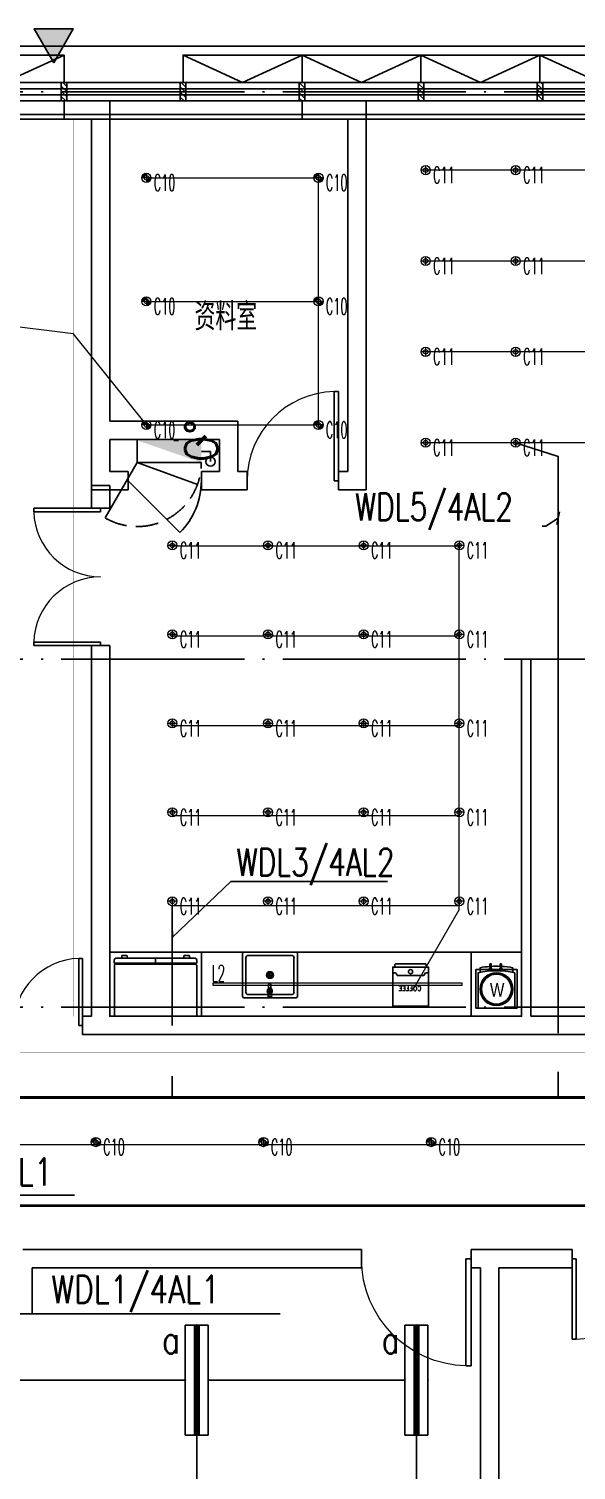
# Model space of a CAD drawing. Extents: x -621157 to 1764546, y -106808 to 741893.
# Drawn here: x 210865 to 216846, y 324941 to 340688 of the extents above; entities that cross this region are included whole.
import ezdxf
from ezdxf import colors
from ezdxf.entities.mleader import LeaderData, LeaderLine
from ezdxf.enums import TextEntityAlignment as Align
from ezdxf.math import Vec2, Vec3

# ---------------------------------------------------------------- set-up
doc = ezdxf.new("R2010")
doc.units = 0
doc.header["$LTSCALE"] = 1000
doc.header["$MEASUREMENT"] = 0
for name, pattern in [('XREF-A-101-平面图_t3$0$__DASH', [0.35, 0.25, -0.1]), ('XREF-A-101-平面图_t3$0$DASH', [0.35, 0.25, -0.1]), ('XREF-A-101-平面图_t3$0$DOTE', [2.42, 2, -0.2, 0.02, -0.2])]:
    doc.linetypes.add(name, pattern=pattern)
for name, color, linetype in [('0-底图', 7, 'Continuous'), ('EQUIP-照明', 3, 'Continuous'), ('SIG_TEXT', 2, 'Continuous'), ('WIRE-照明', 4, 'Continuous'), ('XREF-A-101-平面图_t3$0$A-CURTWALL', 8, 'Continuous'), ('XREF-A-101-平面图_t3$0$A-DOTE', 8, 'Continuous'), ('XREF-A-101-平面图_t3$0$A-RAIL', 8, 'Continuous'), ('XREF-A-101-平面图_t3$0$A-ROOM-CH', 8, 'Continuous'), ('XREF-A-101-平面图_t3$0$A-SEE', 8, 'Continuous'), ('XREF-A-101-平面图_t3$0$A-WALL', 8, 'Continuous'), ('XREF-A-101-平面图_t3$0$A-WINDOW', 8, 'Continuous'), ('XREF-A-101-平面图_t3$0$A-开启符号', 8, 'Continuous'), ('XREF-A-101-平面图_t3$0$F-B-INF', 8, 'Continuous'), ('XREF-A-101-平面图_t3$0$F-L-INF', 8, 'Continuous'), ('XREF-A-101-平面图_t3$0$I-WALL-GYPSUM', 8, 'Continuous'), ('XREF-A-101-平面图_t3$0$P-EQUIPMENT', 8, 'Continuous'), ('XREF-A-101-平面图_t3$0$PUB_HATCH', 8, 'Continuous'), ('XREF-A-101-平面图_t3$0$PUB_TEXT', 8, 'Continuous'), ('XREF-A-101-平面图_t3$0$水-尺寸', 8, 'Continuous'), ('照明回路线', 1, 'Continuous')]:
    doc.layers.add(name, color=color, linetype=linetype)
doc.layers.add('00-照明回路线', color=6, linetype='Continuous', lineweight=0)
doc.layers.add('LIGHT-INF', color=6, linetype='Continuous', lineweight=0)
doc.styles.add('_TEL_DIM', font='SIMPLEX', dxfattribs={"width": 0.8, "height": 3.5, "bigfont": 'HZTXT'})
doc.styles.add('DIM_FONT', font='ROMANS', dxfattribs={"width": 0.8, "bigfont": 'HZDXC'})
doc.styles.add('E-FST', font='txt.shx', dxfattribs={"width": 0.75, "height": 250, "bigfont": '@@gbcbig.shx'})
doc.styles.add('INF DIM', font='SIMPLEX.SHX', dxfattribs={"width": 0.7, "bigfont": 'hztxt.shx'})
doc.styles.get("Standard").update_dxf_attribs({"font": 'romans.shx', "bigfont": 'HZDXC.SHX'})
doc.styles.add('XREF-A-101-平面图_t3$0$-HZDXCROMANS', font='ROMANS.shx', dxfattribs={"bigfont": 'HZDXC.shx'})
doc.styles.add('XREF-A-101-平面图_t3$0$69F Layout plan$0$Standard', font='arial.ttf', dxfattribs={"width": 0.8})
doc.styles.add('XREF-A-101-平面图_t3$0$ROMANS', font='romans.shx')
doc.linetypes.add('LED', pattern='A,6,-3.5,["LED",Standard,S=2.54,R=0,X=-2.54,Y=-1.27],-4.8', length=14.3)
doc.dimstyles.get("Standard").update_dxf_attribs({"dimscale": 100, "dimtxt": 3.5, "dimasz": 1, "dimexe": 2.5, "dimexo": 3, "dimgap": 1.5, "dimtad": 1, "dimdec": 0, "dimzin": 0, "dimdsep": 46, "dimtxsty": 'Standard', "dimblk": 'ARCHTICK', "dimcen": 0.09, "dimadec": 0, "dimazin": 0, "dimtfac": 1, "dimtdec": 0, "dimtix": 1, "dimtmove": 2, "dimatfit": 3, "dimfxl": 0, "dimtolj": 1, "dimtzin": 0, "dimarcsym": 0})

# ---------------------------------------------------------------- blocks, each defined once
blk = doc.blocks.new('XREF-A-101-平面图_t3$0$G$C869EB286')
at = {"layer": 'XREF-A-101-平面图_t3$0$A-WINDOW'}
h = blk.add_hatch(dxfattribs=at)
h.set_pattern_fill('ANSI31', color=256, scale=25)
h.set_pattern_definition([(45, (-143.957, -89940), (-28.0633, 28.0633), [])])
h.paths.add_polyline_path([(0, 60), (200, 60), (200, 0), (0, 0)])
blk.add_lwpolyline([(0, 60), (200, 60), (200, 0), (0, 0)], close=True, dxfattribs=at)
blk = doc.blocks.new('XREF-A-101-平面图_t3$0$ROOM')
at = {"layer": 'XREF-A-101-平面图_t3$0$A-ROOM-CH', "style": 'XREF-A-101-平面图_t3$0$-HZDXCROMANS', "width": 0.6}
for tag, p in [('中文房间名称', (0, -1000)), ('英文房间名称', (0, -1500))]:
    blk.add_attdef(tag, text='', height=300, dxfattribs=at).set_placement(p, align=Align.CENTER)
blk = doc.blocks.new('XREF-A-101-平面图_t3$0$轴网(3)')
at = {"layer": 'XREF-A-101-平面图_t3$0$A-DOTE', "linetype": 'XREF-A-101-平面图_t3$0$DOTE'}
for p, q in [((-3300, 40000), (69800, 40000)), ((-3300, 33800), (69800, 33800)), ((-3300, 30000), (69800, 30000))]:
    blk.add_line(p, q, dxfattribs=at)
blk = doc.blocks.new('XREF-A-101-平面图_t3$0$coffeemachine_PL-01')
blk.add_lwpolyline([(-195, 426), (195, 426), (195, 0), (-195, 0)], close=True)
at = {"color": 8}
blk.add_lwpolyline([(195, 64), (165, 64), (144, 93), (0, 93), (-144, 93), (-165, 64), (-195, 64)], dxfattribs=at)
blk.add_lwpolyline([(-172, 0), (-172, -26, 0.414214), (-162, -36), (162, -36, 0.414214), (172, -26), (172, 0)], format="xyb", dxfattribs=at)
blk.add_circle((0, 50), 22.5)
at = {"insert": (7, 233), "char_height": 50, "width": 870.54, "attachment_point": 5, "style": 'XREF-A-101-平面图_t3$0$ROMANS'}
blk.add_mtext('COFFEE', dxfattribs=at)
blk = doc.blocks.new('XREF-A-101-平面图_t3$0$Reflesh-900')
for p, q in [((450, 53), (-450, 53)), ((-450, 53), (-370, 53)), ((0, 0), (0, 53))]:
    blk.add_line(p, q)
for points in [[(-430, 64, -0.414214), (-450, 84), (-450, 634), (450, 634), (450, 84, -0.414214), (430, 64)], [(435, -1, 0.368203), (451, 19), (451, 53), (-449, 53), (-449, 19, 0.368203), (-432, -1, -0.001541)]]:
    blk.add_lwpolyline(points, format="xyb", close=True)
for points in [[(-370, -3), (-370, -24, 0.414214), (-365, -29), (-315, -29, 0.414214), (-310, -24), (-310, 0)], [(370, -3), (370, -24, -0.414214), (365, -29), (315, -29, -0.414214), (310, -24), (310, 0)]]:
    blk.add_lwpolyline(points, format="xyb")
blk = doc.blocks.new('XREF-A-101-平面图_t3$0$A$C2C206FAC')
for p, q in [((0, 485), (400, 485)), ((0, 485), (0, 98)), ((400, 485), (400, 98)), ((20, 94), (20, 44)), ((148, 50), (145, 0)), ((145, 0), (160, 0)), ((148, 50), (150, 50)), ((155, 50), (157, 50)), ((157, 50), (160, 0)), ((260, 50), (257, 0)), ((257, 0), (272, 0)), ((260, 50), (262, 50)), ((267, 50), (269, 50)), ((269, 50), (272, 0)), ((380, 94), (380, 44))]:
    blk.add_line(p, q)
for centre, radius in [((200, 278), 179), ((200, 278), 164), ((153, 50), 2.6), ((265, 50), 2.6)]:
    blk.add_circle(centre, radius)
for centre, radius, start, end in [((200, 1084), 1006, 258.547, 281.4897), ((200, 1084), 1056, 260.1999, 267.1079), ((152, 54), 10.9, 296.6275, 243.5797), ((200, 1084), 1056, 267.7307, 273.2177), ((265, 54), 10.9, 296.6275, 243.5797), ((200, 1084), 1056, 273.8352, 279.8368)]:
    blk.add_arc(centre, radius, start, end)
at = {"insert": (1123, 210), "char_height": 150, "width": 1952.54, "attachment_point": 1, "rotation": 180, "style": 'XREF-A-101-平面图_t3$0$69F Layout plan$0$Standard'}
blk.add_mtext('\\pxi5.6747;W', dxfattribs=at)
blk = doc.blocks.new('XREF-A-101-平面图_t3$0$yuouioui')
at = {"linetype": 'XREF-A-101-平面图_t3$0$__DASH', "ltscale": 1000}
blk.add_lwpolyline([(300666, 20452), (301087, 20452), (301087, 20000), (300666, 20000)], close=True, dxfattribs=at)
at = {"linetype": 'XREF-A-101-平面图_t3$0$__DASH', "ltscale": 1000, "rotation": 89.98165643611132}
blk.add_blockref('XREF-A-101-平面图_t3$0$A$C2C206FAC', (301151, 20026), dxfattribs=at)
blk = doc.blocks.new('XREF-A-101-平面图_t3$0$WashBasin')
at = {"color": 8}
for p, q in [((272, 500), (272, 495)), ((272, 495), (285, 486)), ((272, 495), (302, 495)), ((285, 486), (285, 464)), ((285, 486), (302, 486)), ((332, 495), (302, 495)), ((320, 486), (302, 486)), ((332, 495), (320, 486)), ((320, 486), (320, 464)), ((332, 500), (332, 495)), ((285, 454), (285, 440)), ((320, 454), (320, 440)), ((275, 250), (325, 250)), ((300, 225), (300, 275))]:
    blk.add_line(p, q, dxfattribs=at)
for points in [[(0, 25), (0, 475)], [(25, 500), (575, 500)], [(600, 475), (600, 25)], [(575, 0), (25, 0)]]:
    blk.add_lwpolyline(points)
for points in [[(38, 63), (38, 438)], [(63, 463), (538, 463)], [(563, 438), (563, 63)], [(538, 38), (63, 38)]]:
    blk.add_lwpolyline(points, dxfattribs=at)
for points in [[(302, 464), (285, 464, 1), (285, 454), (302, 454)], [(316, 397), (316, 355, -1), (289, 355), (289, 397)], [(302, 464), (320, 464, -1), (320, 454), (302, 454)]]:
    blk.add_lwpolyline(points, format="xyb", dxfattribs=at)
for centre, radius in [((302, 423), 4.51), ((300, 250), 37.5), ((300, 250), 25)]:
    blk.add_circle(centre, radius, dxfattribs=at)
for centre, start, end in [((22, 478), 81.8699, 188.1301), ((578, 478), 351.8699, 98.1301), ((22, 22), 171.8699, 278.1301), ((578, 22), 261.8699, 8.1301)]:
    blk.add_arc(centre, 22.1, start, end)
for centre, radius, start, end in [((59, 441), 22.1, 81.8699, 188.1301), ((280, 434), 6.65, 75.1582, 220.8774), ((334, 480), 77.3, 220.8774, 232.5424), ((302, 420), 26.9, 162.3089, 257.9711), ((308, 539), 102, 255.1582, 266.5866), ((302, 420), 26.9, 47.1315, 132.7667), ((277, 406), 15.5, 3.2094, 52.5424), ((335, 410), 42.5, 183.2094, 198.0112), ((302, 399), 7.35, 198.0112, 271.9664), ((296, 539), 102, 273.4134, 284.8418), ((302, 399), 7.35, 268.0336, 341.9888), ((302, 420), 26.9, 282.4857, 17.3853), ((269, 410), 42.5, 341.9888, 356.7906), ((327, 406), 15.5, 127.4576, 176.7906), ((270, 480), 77.3, 307.4576, 319.1226), ((324, 434), 6.65, 319.1226, 104.8418), ((541, 441), 22.1, 351.8699, 98.1301), ((59, 59), 22.1, 171.8699, 278.1301), ((541, 59), 22.1, 261.8699, 8.1301)]:
    blk.add_arc(centre, radius, start, end, dxfattribs=at)
blk = doc.blocks.new('XREF-A-101-平面图_t3$0$G$CFDD5568B')
at = {"layer": 'XREF-A-101-平面图_t3$0$F-B-INF'}
for points in [[(11650, -9300), (11650, -10000), (16150, -10000), (16150, -9300)], [(15600, -10000), (16150, -10000), (16150, -9300), (15600, -9300)]]:
    blk.add_lwpolyline(points, close=True, dxfattribs=at)
blk.add_lwpolyline([(12650, -9300), (12650, -10000)], dxfattribs=at)
at = {"layer": 'XREF-A-101-平面图_t3$0$F-L-INF', "ltscale": 0.15}
for name, p, rotation in [('XREF-A-101-平面图_t3$0$Reflesh-900', (12150, -9366), 180), ('XREF-A-101-平面图_t3$0$WashBasin', (13700, -9300), 180), ('XREF-A-101-平面图_t3$0$coffeemachine_PL-01', (14936, -9463), 180), ('XREF-A-101-平面图_t3$0$yuouioui', (36101, -310577), 90)]:
    blk.add_blockref(name, p, dxfattribs=dict(at, rotation=rotation))
blk = doc.blocks.new('XREF-A-101-平面图_t3$0$bz1')
at = {"layer": 'XREF-A-101-平面图_t3$0$PUB_HATCH'}
h = blk.add_hatch(color=1, dxfattribs=at)
h.dxf.hatch_style = 1
h.paths.add_polyline_path([(4866032, -641203), (4865818, -641573), (4866245, -641573)])
at = {"layer": 'XREF-A-101-平面图_t3$0$PUB_TEXT', "color": 1}
blk.add_lwpolyline([(4866032, -641203), (4865818, -641573), (4866245, -641573)], close=True, dxfattribs=at)
blk = doc.blocks.new('XREF-A-101-平面图_t3$0$G$C34B60025')
at = {"xscale": -1, "rotation": 180}
blk.add_blockref('XREF-A-101-平面图_t3$0$bz1', (-4854995, -440786), dxfattribs=at)
blk = doc.blocks.new('_ArchTick')
at = {"color": 0, "linetype": 'ByBlock', "const_width": 0.4}
blk.add_lwpolyline([(-0.5, -0.5), (0.5, 0.5)], dxfattribs=at)
blk = doc.blocks.new('*D25423')
at = {"layer": 'Defpoints', "color": 0}
blk.add_point((0, 0), dxfattribs=at)
blk.add_point((0, 0), dxfattribs=at)
blk.add_point((0, 0), dxfattribs=at)
blk.add_point((0, 0), dxfattribs=at)
at = {"layer": 'XREF-A-101-平面图_t3$0$水-尺寸', "color": 0, "linetype": 'ByBlock', "lineweight": -2}
blk.add_line((0, 300), (0, 250), dxfattribs=at)
blk.add_line((0, 300), (0, 250), dxfattribs=at)
blk.add_arc((0, 0), 0, 180, 180, dxfattribs=at)
at = {"layer": 'XREF-A-101-平面图_t3$0$水-尺寸', "color": 0, "linetype": 'ByBlock', "lineweight": -2, "xscale": 100, "yscale": 100, "zscale": 100}
for rotation in [90, 90.00000000000001]:
    blk.add_blockref('_ArchTick', (0, 0), dxfattribs=dict(at, rotation=rotation))
at = {"layer": 'XREF-A-101-平面图_t3$0$水-尺寸', "color": 0, "insert": (0, 0), "char_height": 350, "attachment_point": 5}
blk.add_mtext('\\A1;0%%d', dxfattribs=at)
blk = doc.blocks.new('XREF-A-101-平面图_t3$0$DOOR2DLIB$SYSLIB$00000108')
at = {"color": 0}
for p, q in [((-0.5, 0), (-0.5, 0.4875)), ((-0.475, 0.4875), (-0.5, 0.4875)), ((-0.475, 0), (-0.475, 0.4875)), ((0.475, 0), (0.475, 0.4875)), ((0.475, 0.4875), (0.5, 0.4875)), ((0.5, 0), (0.5, 0.4875)), ((-0.5, 0), (-0.475, 0)), ((0.5, 0), (0.475, 0))]:
    blk.add_line(p, q, dxfattribs=at)
at = {"color": 0, "lineweight": 13}
for centre, start, end in [((-0.4875, 0), 0, 88.53072), ((0.4875, 0), 91.46928, 180)]:
    blk.add_arc(centre, 0.4875, start, end, dxfattribs=at)
blk = doc.blocks.new('XREF-A-101-平面图_t3$0$DOOR2DLIB$SYSLIB$00000107')
at = {"color": 0}
for p, q in [((0.45, 0.975), (0.5, 0.975)), ((0.45, 0), (0.45, 0.975)), ((0.5, 0), (0.5, 0.975)), ((0.5, 0), (0.45, 0))]:
    blk.add_line(p, q, dxfattribs=at)
at = {"color": 0, "lineweight": 13}
blk.add_arc((0.475, 0), 0.975, 91.4693, 180, dxfattribs=at)
blk = doc.blocks.new('XREF-A-101-平面图_t3$0$DOOR2DLIB$SYSLIB$00000101')
at = {"color": 0}
blk.add_line((0.5, 0), (-0.207, 0.707), dxfattribs=at)
blk.add_arc((0.5, 0), 1, 135, 180, dxfattribs=at)
blk = doc.blocks.new('$equip_U$00000103(3T96GD2-PC)')
for p, q in [((-1.2, 0.25), (1.2, 0.25)), ((-1.2, 0.25), (-1.2, -0.25)), ((1.2, 0.25), (1.2, -0.25)), ((-1.2, -0.25), (1.2, -0.25))]:
    blk.add_line(p, q)
at = {"const_width": 0.14}
blk.add_lwpolyline([(-1.2, 0), (1.2, 0)], dxfattribs=at)
for p in [(-1.2, 0), (0, 0.25), (1.2, 0), (0, -0.25)]:
    blk.add_point(p)
at = {"color": 7, "style": '_TEL_DIM', "flags": 1}
for tag in ['A', 'REMARK']:
    blk.add_attdef(tag, text='', height=0.00002, dxfattribs=at).set_placement((0, 0), align=Align.MIDDLE_CENTER)
blk = doc.blocks.new('$equip_U$00000113(3T96GD2-PC)')
blk.add_blockref('$equip_U$00000103(3T96GD2-PC)', (0, 0))
at = {"color": 7, "style": '_TEL_DIM', "flags": 1}
for tag in ['A', 'REMARK']:
    blk.add_attdef(tag, text='', height=0.00002, dxfattribs=at).set_placement((0, 0), align=Align.MIDDLE_CENTER)
blk = doc.blocks.new('$equip_U$00000128(7WHLKQ2-PC)')
blk.add_blockref('$equip_U$00000113(3T96GD2-PC)', (0, 0))
at = {"color": 7, "style": '_TEL_DIM', "flags": 1}
blk.add_attdef('A', text='', height=0.00002, dxfattribs=at).set_placement((0, 0), align=Align.MIDDLE_CENTER)
blk = doc.blocks.new('*U24690')
h = blk.add_hatch(color=8)
h.dxf.hatch_style = 1
h.paths.add_polyline_path([(-50, 0), (-24, 0, -0.414214), (0, 24), (0, 50, 0.414214)])
h.paths.add_polyline_path([(0, -24), (0, -50, 0.414214), (50, 0), (24, 0, -0.414214)])
at = {"color": 8}
for points in [[(50, 0), (-50, 0)], [(0, 50), (0, -50)]]:
    blk.add_lwpolyline(points, dxfattribs=at)
blk.add_circle((0, 0), 50)
blk.add_circle((0, 0), 24.5, dxfattribs=at)
at = {"style": 'INF DIM', "width": 0.5}
blk.add_text('C10', height=180, dxfattribs=at).set_placement((81, -144))
blk = doc.blocks.new('A$C8937094a')
at = {"color": 8}
for points in [[(50, 0), (-50, 0)], [(0, 50), (0, -50)]]:
    blk.add_lwpolyline(points, dxfattribs=at)
blk.add_circle((0, 0), 50)
blk.add_circle((0, 0), 24.5, dxfattribs=at)
at = {"style": 'INF DIM', "width": 0.5}
blk.add_text('C11', height=180, dxfattribs=at).set_placement((81, -144))
blk = doc.blocks.new('G$CAFCF25F8')
at = {"layer": 'LIGHT-INF', "color": 6, "linetype": 'LED', "ltscale": 0.05, "const_width": 5}
for points in [[(11350, -10100), (11350, -300)], [(5400, -10200), (9000, -10200), (9000, -10500), (57500, -10500), (57500, -10200), (62400, -10200), (62400, -4500)]]:
    blk.add_lwpolyline(points, dxfattribs=at)
at = {"layer": 'LIGHT-INF', "color": 6}
blk.add_lwpolyline([(12875, -9740), (12875, -9760), (15600, -9760), (15600, -9740)], close=True, dxfattribs=at)
for name, p in [('*U24690', (12150, -940)), ('*U24690', (14030, -940)), ('A$C8937094a', (15201, -856)), ('A$C8937094a', (16184, -856)), ('A$C8937094a', (15201, -1849)), ('A$C8937094a', (16184, -1849)), ('*U24690', (12150, -2290)), ('*U24690', (14030, -2290)), ('A$C8937094a', (15201, -2841)), ('A$C8937094a', (16184, -2841)), ('*U24690', (12150, -3640)), ('*U24690', (14030, -3640)), ('A$C8937094a', (15201, -3834)), ('A$C8937094a', (16184, -3834)), ('A$C8937094a', (12433, -4956)), ('A$C8937094a', (13478, -4956)), ('A$C8937094a', (14523, -4956)), ('A$C8937094a', (15568, -4956)), ('A$C8937094a', (12433, -5928)), ('A$C8937094a', (13478, -5928)), ('A$C8937094a', (14523, -5928)), ('A$C8937094a', (15568, -5928)), ('A$C8937094a', (12433, -6900)), ('A$C8937094a', (13478, -6900)), ('A$C8937094a', (14523, -6900)), ('A$C8937094a', (15568, -6900)), ('A$C8937094a', (12433, -7872)), ('A$C8937094a', (13478, -7872)), ('A$C8937094a', (14523, -7872)), ('A$C8937094a', (15568, -7872)), ('A$C8937094a', (12433, -8844)), ('A$C8937094a', (13478, -8844)), ('A$C8937094a', (14523, -8844)), ('A$C8937094a', (15568, -8844)), ('*U24690', (11597, -11475)), ('*U24690', (13429, -11475)), ('*U24690', (15261, -11475))]:
    blk.add_blockref(name, p, dxfattribs=at)
at = {"layer": 'LIGHT-INF', "color": 6, "style": 'INF DIM', "width": 0.5}
blk.add_text('L2', height=180, dxfattribs=at).set_placement((12864, -9721))
blk = doc.blocks.new('_Oblique')
at = {"color": 0, "linetype": 'ByBlock', "lineweight": -2}
blk.add_line((-0.5, -0.5), (0.5, 0.5), dxfattribs=at)
blk = doc.blocks.new('XREF-A-101-平面图_t3$0$单出口消火栓新')
for p, q in [((-240, 700), (-846.2, 1050)), ((-479.4, 42.2), (-240, 700)), ((-240, 0), (-240, 700)), ((-240, 700), (0, 700))]:
    blk.add_line(p, q)
at = {"color": 0, "linetype": 'XREF-A-101-平面图_t3$0$DASH'}
blk.add_arc((-240, 700), 700, 150, 270, dxfattribs=at)
blk.add_solid([(-240, 0), (0, 0), (0, 700)])
at = {"layer": 'XREF-A-101-平面图_t3$0$水-尺寸', "linetype": 'ByBlock'}
dim = blk.add_angular_dim_3p(base=(0, 0), center=(0, 0), p1=(0, 0), p2=(0, 0), dimstyle='Standard', dxfattribs=at)
dim.commit()
dim.dimension.update_dxf_attribs({"geometry": '*D25423', "text_midpoint": (0, 0)})
blk = doc.blocks.new('XREF-A-101-平面图_t3$0$G$C646F86AA')
at = {"layer": 'XREF-A-101-平面图_t3$0$P-EQUIPMENT', "color": 10}
for p in [(12750, 336070), (12850, 335960)]:
    blk.add_line(p, (12850, 336070), dxfattribs=at)
at = {"layer": 'XREF-A-101-平面图_t3$0$P-EQUIPMENT'}
blk.add_circle((12850, 335960), 50, dxfattribs=at)
at = {"layer": 'XREF-A-101-平面图_t3$0$P-EQUIPMENT', "rotation": 90.00000000000001}
blk.add_blockref('XREF-A-101-平面图_t3$0$单出口消火栓新', (12750, 336190), dxfattribs=at)
blk = doc.blocks.new('XREF-A-101-平面图_t3')
at = {"layer": 'XREF-A-101-平面图_t3$0$A-CURTWALL'}
for p, q in [((235900, 340100), (204800, 340100)), ((235900, 340033), (204800, 340033)), ((235900, 339967), (204800, 339967)), ((235900, 339900), (204800, 339900))]:
    blk.add_line(p, q, dxfattribs=at)
at = {"layer": 'XREF-A-101-平面图_t3$0$A-RAIL'}
for points in [[(218650, 339750), (209800, 339750)], [(218650, 339700), (209800, 339700)]]:
    blk.add_lwpolyline(points, dxfattribs=at)
at = {"layer": 'XREF-A-101-平面图_t3$0$A-SEE'}
blk.add_lwpolyline([(204800, 340500), (235900, 340500)], dxfattribs=at)
at = {"layer": 'XREF-A-101-平面图_t3$0$A-WALL'}
for p, q in [((211250, 339900), (211750, 339900)), ((211250, 339900), (211250, 339700)), ((213850, 339900), (214550, 339900)), ((213850, 339900), (213850, 339700)), ((211250, 339700), (211550, 339700)), ((213850, 339700), (214350, 339700)), ((210900, 326650), (210900, 327150)), ((214500, 327150), (210900, 327150)), ((215800, 327150), (215700, 327150)), ((215800, 327150), (215800, 319900)), ((216800, 327150), (216000, 327150)), ((216000, 327150), (216000, 319800)), ((209600, 326650), (210900, 326650))]:
    blk.add_line(p, q, dxfattribs=at)
at = {"layer": 'XREF-A-101-平面图_t3$0$A-开启符号', "linetype": 'Continuous'}
for points in [[(211250, 340400), (211250, 340100), (209950, 340100), (209950, 340400)], [(213850, 340400), (213850, 340100), (212550, 340100), (212550, 340400)], [(215150, 340400), (215150, 340100), (213850, 340100), (213850, 340400)], [(216450, 340400), (216450, 340100), (215150, 340100), (215150, 340400)], [(217750, 340400), (217750, 340100), (216450, 340100), (216450, 340400)]]:
    blk.add_lwpolyline(points, close=True, dxfattribs=at)
for points in [[(211250, 340400), (210600, 340100), (209950, 340400)], [(213850, 340400), (213200, 340100), (212550, 340400)], [(215150, 340400), (214500, 340100), (213850, 340400)], [(216450, 340400), (215800, 340100), (215150, 340400)], [(217750, 340400), (217100, 340100), (216450, 340400)]]:
    blk.add_lwpolyline(points, dxfattribs=at)
at = {"layer": 'XREF-A-101-平面图_t3$0$A-DOTE'}
blk.add_blockref('XREF-A-101-平面图_t3$0$轴网(3)', (200000, 300000), dxfattribs=at)
at = {"layer": 'XREF-A-101-平面图_t3$0$A-ROOM-CH'}
ref = blk.add_blockref('XREF-A-101-平面图_t3$0$ROOM', (213018, 338393), dxfattribs=at)
ref.add_attrib('中文房间名称', '资料室', dxfattribs={"height": 300, "style": 'XREF-A-101-平面图_t3$0$-HZDXCROMANS', "width": 0.8}).set_placement((213018, 337393), align=Align.CENTER)
at = {"layer": 'XREF-A-101-平面图_t3$0$A-WINDOW', "rotation": 270}
for p in [(211220, 340100), (212520, 340100), (213820, 340100), (215120, 340100), (216420, 340100)]:
    blk.add_blockref('XREF-A-101-平面图_t3$0$G$C869EB286', p, dxfattribs=at)
at = {"layer": 'XREF-A-101-平面图_t3$0$A-WINDOW', "rotation": 180}
for name, p, xscale, yscale, zscale in [('XREF-A-101-平面图_t3$0$DOOR2DLIB$SYSLIB$00000107', (215100, 327250), -1200, 1200, -1200), ('XREF-A-101-平面图_t3$0$DOOR2DLIB$SYSLIB$00000108', (217700, 327250), 1800, 1800, 1800)]:
    blk.add_blockref(name, p, dxfattribs=dict(at, xscale=xscale, yscale=yscale, zscale=zscale))
blk.add_blockref('XREF-A-101-平面图_t3$0$G$CFDD5568B', (200100, 339900))
at = {"layer": 'XREF-A-101-平面图_t3$0$A-WALL'}
for p, q in [((211750, 336400), (211750, 339900)), ((214550, 335650), (214550, 339900)), ((211550, 336300), (211550, 339700)), ((214350, 335850), (214350, 339700)), ((213150, 336400), (211750, 336400)), ((213150, 335850), (213150, 336400)), ((211550, 335650), (211550, 336300)), ((211750, 335850), (211750, 336200)), ((212950, 336200), (211750, 336200)), ((212950, 335850), (212950, 336200)), ((211950, 335850), (211750, 335850)), ((212950, 335850), (212750, 335850)), ((213250, 335850), (213150, 335850)), ((214350, 335850), (214250, 335850)), ((211950, 335650), (211550, 335650)), ((213050, 335650), (212750, 335650)), ((213250, 335650), (213050, 335650)), ((214550, 335650), (214250, 335650)), ((214500, 327350), (210800, 327350)), ((215900, 327350), (215700, 327350)), ((216800, 327350), (215900, 327350))]:
    blk.add_line(p, q, dxfattribs=at)
for points in [[(211950, 335650), (211950, 335850)], [(212750, 335650), (212750, 335850)], [(213250, 335650), (213250, 335850)], [(214250, 335650), (214250, 335850)], [(214500, 327150), (214500, 327350)], [(215700, 327150), (215700, 327350)], [(216800, 327150), (216800, 327350)]]:
    blk.add_lwpolyline(points, dxfattribs=at)
at = {"layer": 'XREF-A-101-平面图_t3$0$I-WALL-GYPSUM'}
for p, q in [((211550, 335450), (211550, 335700)), ((211550, 335700), (211750, 335700)), ((211750, 335450), (211750, 335700)), ((211550, 329900), (211550, 333950)), ((211750, 329900), (211750, 333950)), ((216250, 329900), (216250, 333800)), ((216250, 333800), (216350, 333800)), ((216350, 329900), (216350, 333800)), ((211450, 329900), (211550, 329900)), ((211750, 329900), (216250, 329900)), ((216350, 329900), (217400, 329900)), ((211450, 329700), (211650, 329700)), ((211650, 329700), (216300, 329700)), ((216300, 329700), (217460, 329700))]:
    blk.add_line(p, q, dxfattribs=at)
for points in [[(211550, 335450), (211750, 335450)], [(211550, 333950), (211750, 333950)], [(211450, 329900), (211450, 329700)]]:
    blk.add_lwpolyline(points, dxfattribs=at)
for name, p in [('XREF-A-101-平面图_t3$0$G$C646F86AA', (200000, 0)), ('XREF-A-101-平面图_t3$0$G$C646F86AA', (200000, 0)), ('XREF-A-101-平面图_t3$0$G$C34B60025', (200100, 139900))]:
    blk.add_blockref(name, p)
at = {"layer": 'XREF-A-101-平面图_t3$0$A-WINDOW'}
for name, p, xscale, yscale, zscale, rotation in [('XREF-A-101-平面图_t3$0$DOOR2DLIB$SYSLIB$00000107', (213750, 335750), -1000, -1000, -1000, 180), ('XREF-A-101-平面图_t3$0$DOOR2DLIB$SYSLIB$00000107', (213750, 335750), -1000, -1000, -1000, 180), ('XREF-A-101-平面图_t3$0$DOOR2DLIB$SYSLIB$00000101', (212350, 335750), 800, 800, 800, 180), ('XREF-A-101-平面图_t3$0$DOOR2DLIB$SYSLIB$00000108', (211650, 334700), 1500, 1500, 1500, 90)]:
    blk.add_blockref(name, p, dxfattribs=dict(at, xscale=xscale, yscale=yscale, zscale=zscale, rotation=rotation))
at = {"layer": 'XREF-A-101-平面图_t3$0$A-WINDOW', "xscale": 1500, "yscale": 1500, "zscale": 1500}
blk.add_blockref('XREF-A-101-平面图_t3$0$DOOR2DLIB$SYSLIB$00000108', (210700, 329800), dxfattribs=at)
blk = doc.blocks.new('G$C1E65AEB6')
at = {"layer": '00-照明回路线', "ltscale": 5}
for p, q in [((12150, -940), (14030, -940)), ((14030, -3640), (14030, -940)), ((18149, -856), (15201, -856)), ((18149, -1849), (15201, -1849)), ((12150, -2290), (14030, -2290)), ((10525, -2540), (11350, -2640)), ((12150, -3640), (11350, -2640)), ((18149, -2841), (15201, -2841)), ((12150, -3640), (14030, -3640)), ((18149, -3834), (15201, -3834)), ((15568, -4966), (12433, -4966)), ((15568, -8934), (15568, -4966)), ((12433, -5943), (15568, -5943)), ((12433, -6925), (15568, -6925)), ((12433, -7907), (15568, -7907)), ((12433, -8889), (15568, -8889)), ((15568, -8934), (15060, -9810)), ((6100, -11500), (37248, -11500))]:
    blk.add_line(p, q, dxfattribs=at)
at = {"layer": 'WIRE-照明'}
for points in [[(16650, -10285), (16650, -3984), (16184, -3834)], [(12433, -8894), (12433, -10200)], [(16650, -10988), (16650, -10707)], [(12433, -10756), (12433, -10988)]]:
    blk.add_lwpolyline(points, dxfattribs=at)
at = {"layer": '照明回路线', "color": 1}
ml = blk.add_multileader_mtext('Standard', dxfattribs=at)
ml.set_content('{\\Ftxt,whgtxt|c134;WDL5/4AL2}', color=4, style='E-FST')
ml.set_leader_properties(color=256)
ml.set_arrow_properties(name='OBLIQUE')
ml.build(insert=Vec2(0, 0))
ml.multileader.update_dxf_attribs({"text_left_attachment_type": 6, "text_right_attachment_type": 7, "dogleg_length": 40, "arrow_head_size": 100})
ctx = ml.context
ctx.base_point, ctx.char_height, ctx.arrow_head_size, ctx.landing_gap_size, ctx.plane_origin = Vec3(14408, -4745), 300, 100, 20, Vec3(16087, -3864)
ctx.left_attachment, ctx.right_attachment = 6, 7
notes = []
notes.append((ctx, [(0, (1, 1, 0), (16513, -4745), (-1, 0), 40, [(0, [(16650, -4657)], 0, [])])]))
ctx.mtext.insert, ctx.mtext.flow_direction = Vec3(14428, -4385), 5
ml = blk.add_multileader_mtext('Standard', dxfattribs=at)
ml.set_content('{\\Ftxt,whgtxt|c134;WDL3/4AL2}', color=4, style='E-FST')
ml.set_leader_properties(color=256)
ml.set_arrow_properties(name='OBLIQUE')
ml.build(insert=Vec2(0, 0))
ml.multileader.update_dxf_attribs({"text_left_attachment_type": 6, "text_right_attachment_type": 7, "dogleg_length": 40, "arrow_head_size": 100})
ctx = ml.context
ctx.base_point, ctx.char_height, ctx.arrow_head_size, ctx.landing_gap_size, ctx.plane_origin = Vec3(13114, -8627), 300, 100, 20, Vec3(13350, -5098)
ctx.left_attachment, ctx.right_attachment = 6, 7
notes.append((ctx, [(0, (1, 1, 0), (13074, -8627), (1, 0), 40, [(0, [(12433, -9241)], 0, [])])]))
ctx.mtext.insert, ctx.mtext.flow_direction = Vec3(13134, -8267), 5
for ctx, leaders in notes:
    for number, flags, end, landing, length, lines in leaders:
        leader = LeaderData()
        leader.index, (leader.has_last_leader_line, leader.has_dogleg_vector, leader.attachment_direction) = number, flags
        leader.last_leader_point, leader.dogleg_vector, leader.dogleg_length = Vec3(end), Vec3(landing), length
        for number, points, colour, breaks in lines:
            line = LeaderLine()
            line.index, line.vertices, line.color, line.breaks = number, Vec3.list(points), colors.encode_raw_color(colour), breaks
            leader.lines.append(line)
        ctx.leaders.append(leader)

msp = doc.modelspace()

# ---------------------------------------------------------------- block references
at = {"layer": '0-底图'}
msp.add_blockref('XREF-A-101-平面图_t3', (0, 0), dxfattribs=at)

# ---------------------------------------------------------------- next in the draw order: linework, layer by layer
at = {"layer": 'SIG_TEXT'}
for points in [[(209350, 327945), (211363, 327945)], [(210300, 326650), (213610, 326650)]]:
    msp.add_lwpolyline(points, dxfattribs=at)
at = {"layer": 'WIRE-照明'}
msp.add_lwpolyline([(205663, 334062, 30, 30, 0), (203144, 334062, 30, 30, 0.414214), (203094, 334012, 30, 30, 0), (203094, 327880, 30, 30, 0.414214), (203144, 327830, 30, 30, 0), (262292, 327830, 30, 30, 0)], format="xyseb", dxfattribs=at)
for points in [[(210425, 325925), (212575, 325925)], [(212825, 325925), (214975, 325925)], [(212700, 325325), (212700, 324125)], [(215100, 325325), (215100, 324125)]]:
    msp.add_lwpolyline(points, dxfattribs=at)

# ---------------------------------------------------------------- next in the draw order: block references
at = {"layer": 'EQUIP-照明', "xscale": 500.0000000023283, "yscale": 500.0000000022701, "zscale": 500.0000000022737, "rotation": 270}
for p in [(212700, 325925), (215100, 325925)]:
    msp.add_blockref('$equip_U$00000128(7WHLKQ2-PC)', p, dxfattribs=at)

# ---------------------------------------------------------------- next in the draw order: texts
at = {"layer": 'SIG_TEXT', "color": 2, "style": 'DIM_FONT', "width": 0.8}
for s, p in [('WL1/4AL1', (209500, 328050)), ('WDL1/4AL1', (211111, 326766))]:
    msp.add_text(s, height=300, dxfattribs=at).set_placement(p)
at = {"layer": 'SIG_TEXT', "style": 'DIM_FONT', "width": 0.8}
for p in [(212319, 326216, -672), (214719, 326216, -672)]:
    msp.add_text('a', height=300, dxfattribs=at).set_placement(p)

# ---------------------------------------------------------------- next in the draw order: block references
at = {"layer": 'WIRE-照明'}
msp.add_blockref('G$CAFCF25F8', (200000, 340000), dxfattribs=at)

# ---------------------------------------------------------------- next in the draw order: linework, layer by layer
msp.add_lwpolyline([(204729, 333936, 30, 30, 0), (204180, 333936, 30, 30, 0.414214), (204130, 333886, 30, 30, 0), (204130, 329062, 30, 30, 0.414214), (204180, 329012, 30, 30, 0), (263524, 329012, 30, 30, 0)], format="xyseb", dxfattribs=at)

# ---------------------------------------------------------------- next in the draw order: block references
msp.add_blockref('G$C1E65AEB6', (200000, 340000), dxfattribs=at)

doc.saveas('drawing.dxf')
